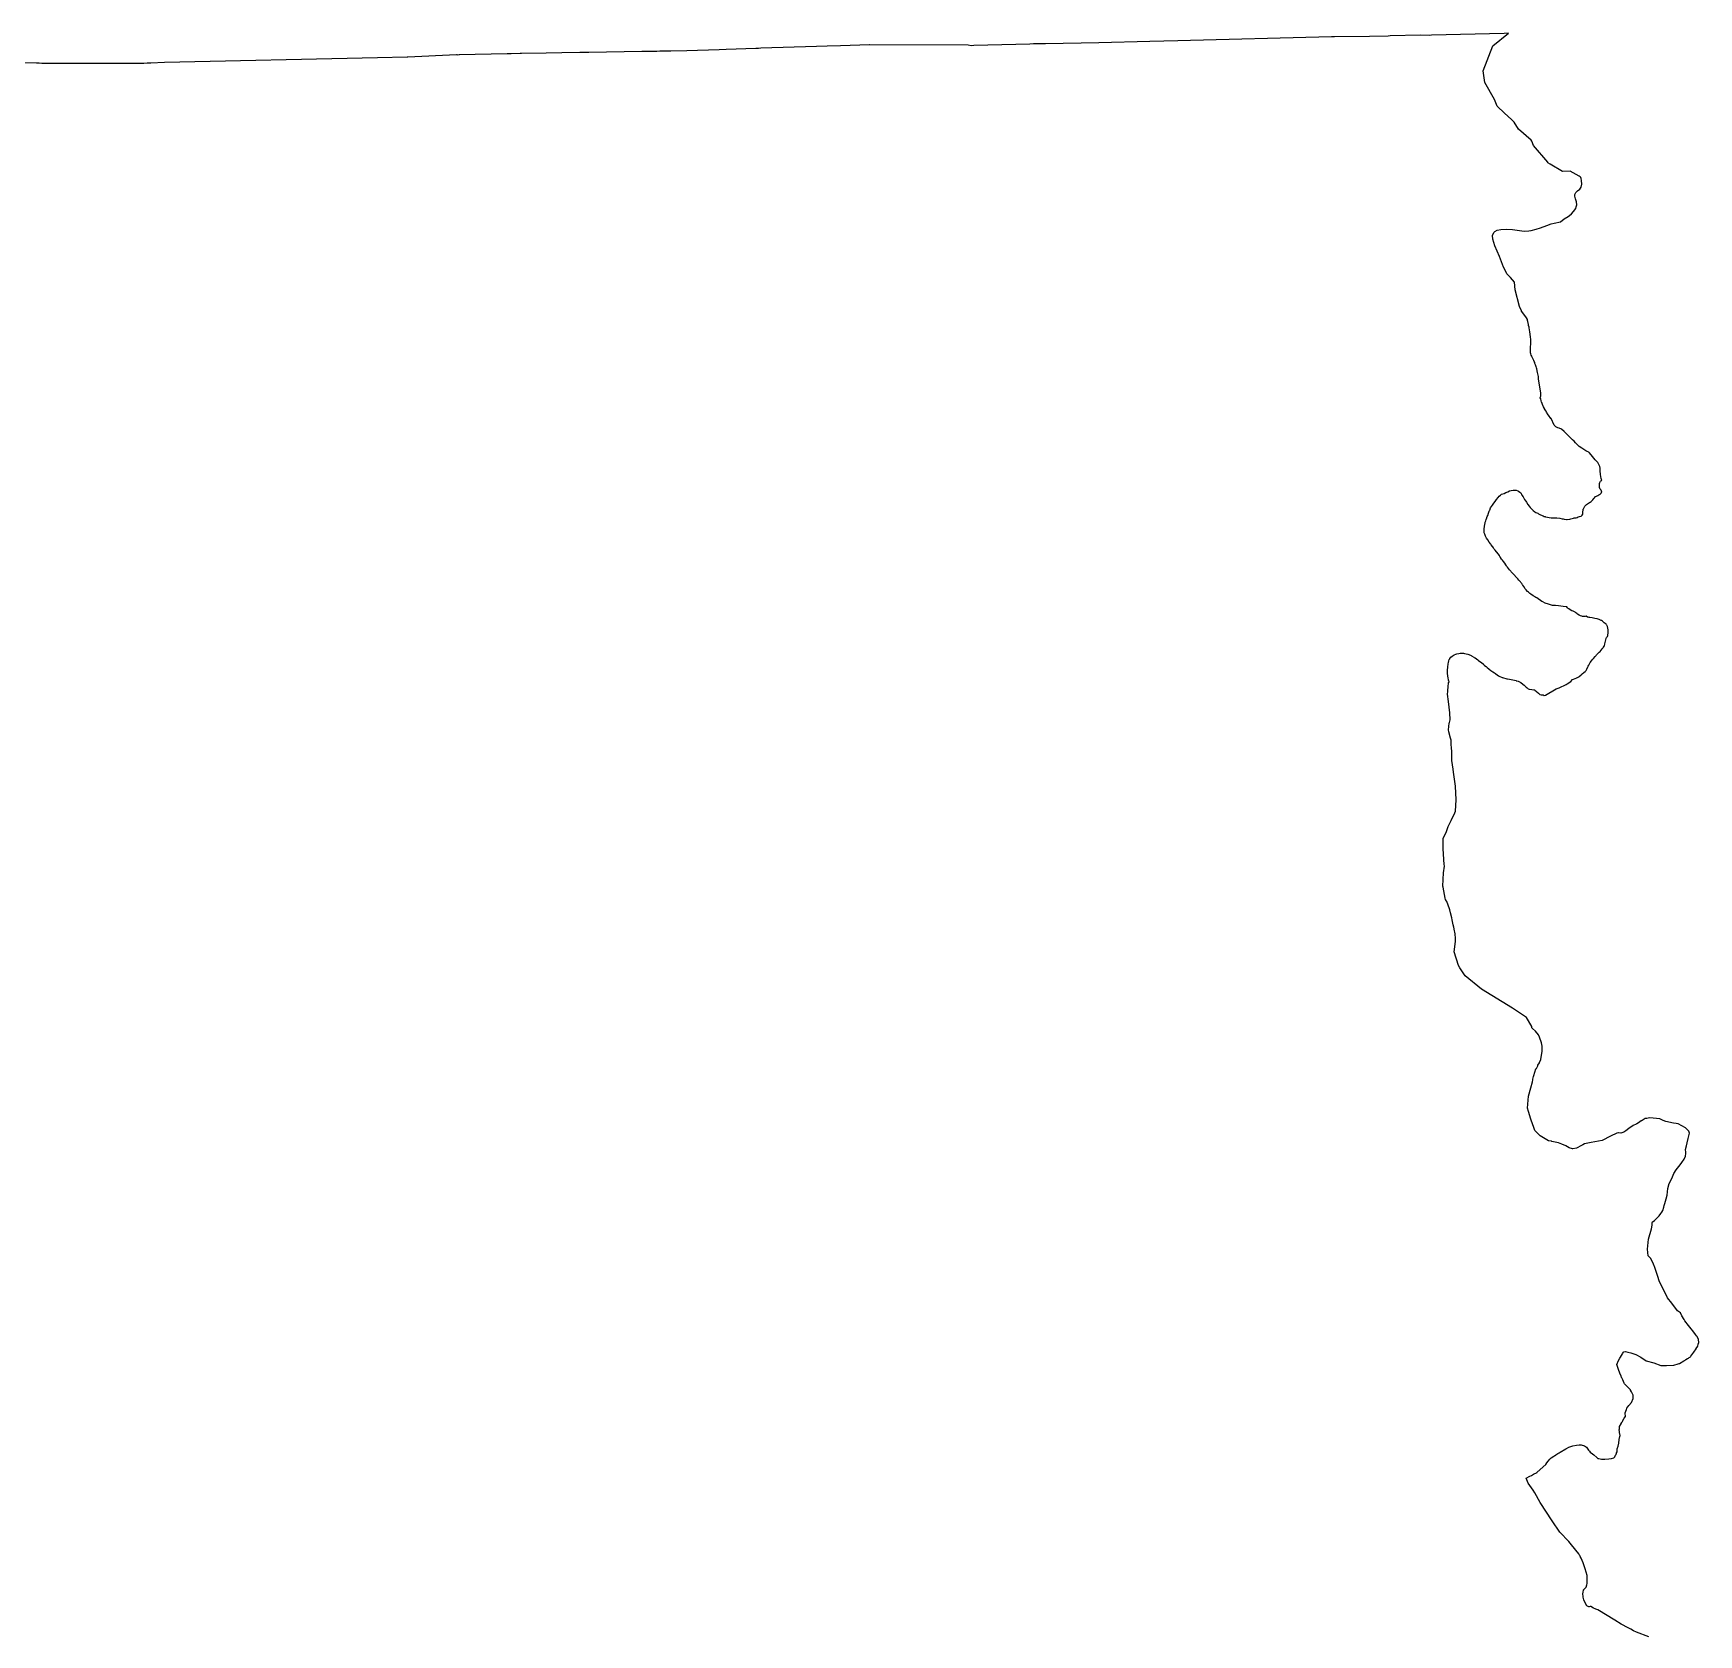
# Model space of a CAD drawing. Extents: x 6576311 to 6728256, y 2029764 to 2237541.
# Drawn here: x 6628770 to 6671158, y 2196778 to 2237541 of the extents above; entities that cross this region are included whole.
import ezdxf

# ---------------------------------------------------------------- set-up
doc = ezdxf.new("R2010")
doc.units = 21
doc.layers.add('COUNTY_BOUNDARY', color=40, linetype='Continuous')

msp = doc.modelspace()

# ---------------------------------------------------------------- linework, layer by layer
at = {"layer": 'COUNTY_BOUNDARY'}
msp.add_lwpolyline([(6669893, 2196723), (6669578, 2196840), (6669503, 2196880), (6669433, 2196917), (6669362, 2196955), (6669187, 2197048), (6669025, 2197146), (6668595, 2197407), (6668538, 2197428), (6668524, 2197434), (6668477, 2197457), (6668413, 2197496), (6668396, 2197492), (6668371, 2197484), (6668364, 2197483), (6668315, 2197511), (6668310, 2197511), (6668269, 2197587), (6668238, 2197665), (6668215, 2197734), (6668211, 2197833), (6668215, 2197854), (6668228, 2197920), (6668242, 2197932), (6668246, 2197935), (6668267, 2197958), (6668292, 2197987), (6668312, 2198048), (6668323, 2198082), (6668323, 2198090), (6668323, 2198116), (6668322, 2198125), (6668322, 2198155), (6668322, 2198184), (6668321, 2198281), (6668268, 2198456), (6668220, 2198607), (6668163, 2198725), (6668144, 2198766), (6668131, 2198792), (6668124, 2198806), (6668111, 2198832), (6667921, 2199063), (6667851, 2199147), (6667627, 2199389), (6667425, 2199672), (6667125, 2200141), (6666986, 2200386), (6666944, 2200461), (6666818, 2200637), (6666769, 2200761), (6666857, 2200809), (6666905, 2200834), (6666952, 2200860), (6667049, 2200910), (6667051, 2200912), (6667266, 2201111), (6667297, 2201153), (6667326, 2201194), (6667372, 2201245), (6667395, 2201269), (6667405, 2201281), (6667474, 2201323), (6667500, 2201341), (6667518, 2201351), (6667526, 2201356), (6667573, 2201386), (6667603, 2201405), (6667629, 2201422), (6667776, 2201511), (6667794, 2201520), (6667853, 2201550), (6667951, 2201583), (6668045, 2201601), (6668112, 2201614), (6668171, 2201612), (6668249, 2201582), (6668305, 2201548), (6668317, 2201529), (6668355, 2201473), (6668376, 2201448), (6668399, 2201428), (6668458, 2201384), (6668486, 2201360), (6668568, 2201286), (6668591, 2201267), (6668597, 2201265), (6668620, 2201261), (6668688, 2201250), (6668711, 2201246), (6668768, 2201249), (6668873, 2201256), (6668939, 2201266), (6668996, 2201276), (6669010, 2201291), (6669024, 2201307), (6669044, 2201347), (6669054, 2201368), (6669057, 2201375), (6669066, 2201397), (6669069, 2201404), (6669079, 2201429), (6669079, 2201511), (6669110, 2201579), (6669123, 2201650), (6669136, 2201744), (6669151, 2201819), (6669157, 2201852), (6669145, 2201926), (6669143, 2201948), (6669136, 2201996), (6669139, 2202015), (6669142, 2202037), (6669144, 2202058), (6669145, 2202069), (6669145, 2202074), (6669186, 2202149), (6669188, 2202154), (6669200, 2202176), (6669203, 2202180), (6669210, 2202194), (6669212, 2202200), (6669215, 2202202), (6669222, 2202210), (6669222, 2202216), (6669262, 2202286), (6669297, 2202333), (6669290, 2202417), (6669290, 2202424), (6669320, 2202511), (6669333, 2202545), (6669383, 2202612), (6669447, 2202686), (6669493, 2202794), (6669493, 2202874), (6669446, 2202958), (6669423, 2203006), (6669419, 2203015), (6669361, 2203068), (6669280, 2203156), (6669271, 2203166), (6669264, 2203181), (6669224, 2203267), (6669210, 2203296), (6669207, 2203301), (6669201, 2203316), (6669198, 2203321), (6669195, 2203328), (6669183, 2203357), (6669147, 2203439), (6669139, 2203464), (6669127, 2203502), (6669077, 2203659), (6669113, 2203760), (6669153, 2203814), (6669213, 2203913), (6669223, 2203932), (6669250, 2203980), (6669291, 2203989), (6669358, 2203970), (6669435, 2203954), (6669560, 2203914), (6669685, 2203840), (6669822, 2203750), (6670017, 2203698), (6670195, 2203630), (6670263, 2203629), (6670340, 2203628), (6670525, 2203636), (6670634, 2203670), (6670662, 2203680), (6670672, 2203685), (6670779, 2203746), (6670783, 2203749), (6670814, 2203769), (6670834, 2203781), (6670874, 2203807), (6670895, 2203819), (6670905, 2203825), (6670915, 2203831), (6670947, 2203851), (6670962, 2203870), (6671034, 2203969), (6671090, 2204052), (6671095, 2204060), (6671135, 2204123), (6671147, 2204172), (6671158, 2204215), (6671155, 2204288), (6671117, 2204366), (6671100, 2204387), (6671073, 2204419), (6671006, 2204516), (6670969, 2204562), (6670901, 2204647), (6670807, 2204768), (6670788, 2204797), (6670729, 2204892), (6670692, 2204969), (6670621, 2205025), (6670472, 2205221), (6670368, 2205356), (6670154, 2205786), (6670117, 2205899), (6670036, 2206153), (6670028, 2206170), (6670008, 2206212), (6669941, 2206351), (6669912, 2206381), (6669870, 2206425), (6669852, 2206590), (6669883, 2206846), (6669957, 2207107), (6669971, 2207200), (6669970, 2207261), (6669986, 2207285), (6669997, 2207293), (6670030, 2207320), (6670092, 2207383), (6670149, 2207444), (6670196, 2207498), (6670218, 2207530), (6670249, 2207576), (6670273, 2207660), (6670283, 2207699), (6670299, 2207754), (6670333, 2207869), (6670356, 2207970), (6670375, 2208132), (6670403, 2208264), (6670472, 2208388), (6670529, 2208516), (6670583, 2208607), (6670650, 2208694), (6670713, 2208775), (6670730, 2208799), (6670787, 2208886), (6670824, 2208956), (6670831, 2209030), (6670829, 2209064), (6670826, 2209127), (6670845, 2209221), (6670864, 2209300), (6670892, 2209409), (6670920, 2209544), (6670906, 2209597), (6670819, 2209684), (6670635, 2209780), (6670582, 2209789), (6670515, 2209800), (6670321, 2209840), (6670250, 2209869), (6670205, 2209894), (6670189, 2209903), (6670170, 2209912), (6670000, 2209930), (6669907, 2209931), (6669837, 2209920), (6669796, 2209915), (6669722, 2209867), (6669717, 2209865), (6669699, 2209858), (6669693, 2209856), (6669622, 2209803), (6669582, 2209783), (6669569, 2209776), (6669494, 2209738), (6669380, 2209667), (6669306, 2209603), (6669253, 2209569), (6669249, 2209568), (6669179, 2209548), (6669126, 2209551), (6669116, 2209550), (6669085, 2209548), (6669075, 2209548), (6668915, 2209468), (6668698, 2209359), (6668422, 2209307), (6668252, 2209275), (6668211, 2209251), (6668141, 2209211), (6668086, 2209182), (6668044, 2209160), (6667954, 2209145), (6667949, 2209146), (6667863, 2209167), (6667776, 2209219), (6667678, 2209260), (6667586, 2209299), (6667503, 2209316), (6667421, 2209334), (6667408, 2209337), (6667338, 2209352), (6667123, 2209475), (6666991, 2209615), (6666963, 2209689), (6666892, 2209878), (6666889, 2209900), (6666825, 2210093), (6666797, 2210177), (6666824, 2210483), (6666888, 2210700), (6666931, 2210850), (6666935, 2210900), (6666940, 2210922), (6666954, 2210988), (6666959, 2211013), (6666988, 2211098), (6667014, 2211178), (6667029, 2211193), (6667063, 2211258), (6667067, 2211271), (6667103, 2211338), (6667105, 2211348), (6667113, 2211361), (6667136, 2211423), (6667172, 2211634), (6667173, 2211757), (6667160, 2211841), (6667110, 2211990), (6667077, 2212045), (6667003, 2212137), (6666928, 2212212), (6666910, 2212228), (6666912, 2212240), (6666913, 2212263), (6666778, 2212491), (6666499, 2212674), (6666417, 2212728), (6665626, 2213208), (6665218, 2213551), (6665079, 2213754), (6665042, 2213808), (6664936, 2214157), (6664972, 2214419), (6664970, 2214454), (6664967, 2214531), (6664963, 2214582), (6664959, 2214613), (6664958, 2214625), (6664954, 2214646), (6664953, 2214659), (6664946, 2214697), (6664923, 2214786), (6664911, 2214849), (6664881, 2214975), (6664872, 2215026), (6664842, 2215153), (6664820, 2215231), (6664813, 2215252), (6664780, 2215351), (6664764, 2215401), (6664759, 2215413), (6664757, 2215425), (6664710, 2215488), (6664703, 2215524), (6664652, 2215802), (6664646, 2215830), (6664667, 2216170), (6664685, 2216344), (6664686, 2216351), (6664683, 2216381), (6664655, 2216785), (6664651, 2216969), (6664655, 2217021), (6664656, 2217045), (6664735, 2217220), (6664781, 2217347), (6664798, 2217382), (6664861, 2217504), (6664952, 2217699), (6664970, 2217737), (6664984, 2218032), (6664966, 2218381), (6664914, 2218735), (6664905, 2218808), (6664877, 2219027), (6664876, 2219178), (6664876, 2219185), (6664876, 2219250), (6664875, 2219276), (6664868, 2219340), (6664867, 2219366), (6664860, 2219417), (6664861, 2219430), (6664859, 2219456), (6664860, 2219472), (6664862, 2219500), (6664862, 2219509), (6664854, 2219545), (6664840, 2219599), (6664799, 2219760), (6664786, 2219814), (6664811, 2219981), (6664815, 2219994), (6664836, 2220064), (6664822, 2220241), (6664787, 2220536), (6664765, 2220718), (6664769, 2220783), (6664778, 2220927), (6664786, 2220978), (6664790, 2221009), (6664807, 2221036), (6664798, 2221063), (6664793, 2221067), (6664789, 2221089), (6664781, 2221125), (6664766, 2221247), (6664765, 2221309), (6664768, 2221329), (6664777, 2221406), (6664785, 2221491), (6664790, 2221528), (6664797, 2221564), (6664810, 2221598), (6664821, 2221621), (6664828, 2221631), (6664852, 2221659), (6664880, 2221684), (6664932, 2221718), (6664979, 2221737), (6665002, 2221746), (6665051, 2221756), (6665089, 2221760), (6665138, 2221764), (6665176, 2221762), (6665201, 2221757), (6665286, 2221738), (6665309, 2221729), (6665364, 2221703), (6665377, 2221696), (6665434, 2221661), (6665445, 2221654), (6665469, 2221640), (6665503, 2221619), (6665536, 2221595), (6665555, 2221580), (6665588, 2221553), (6665632, 2221522), (6665677, 2221483), (6665683, 2221478), (6665710, 2221452), (6665750, 2221419), (6665774, 2221400), (6665814, 2221366), (6665829, 2221353), (6665865, 2221325), (6665918, 2221287), (6665962, 2221258), (6665985, 2221246), (6666036, 2221205), (6666057, 2221190), (6666077, 2221178), (6666079, 2221176), (6666152, 2221146), (6666166, 2221141), (6666190, 2221133), (6666252, 2221116), (6666277, 2221112), (6666290, 2221107), (6666342, 2221103), (6666424, 2221083), (6666509, 2221063), (6666513, 2221062), (6666560, 2221047), (6666597, 2221029), (6666631, 2221013), (6666683, 2220973), (6666715, 2220945), (6666723, 2220939), (6666731, 2220929), (6666761, 2220903), (6666771, 2220895), (6666790, 2220878), (6666821, 2220854), (6666846, 2220845), (6666911, 2220840), (6666963, 2220832), (6666975, 2220827), (6666998, 2220814), (6667019, 2220798), (6667036, 2220779), (6667077, 2220741), (6667112, 2220709), (6667151, 2220702), (6667189, 2220699), (6667203, 2220699), (6667221, 2220681), (6667263, 2220696), (6667531, 2220851), (6667603, 2220878), (6667782, 2220967), (6667808, 2220983), (6667905, 2221044), (6667945, 2221091), (6668039, 2221130), (6668052, 2221132), (6668075, 2221143), (6668087, 2221148), (6668109, 2221161), (6668119, 2221169), (6668167, 2221212), (6668172, 2221217), (6668185, 2221231), (6668195, 2221239), (6668237, 2221269), (6668265, 2221296), (6668291, 2221325), (6668311, 2221358), (6668336, 2221417), (6668342, 2221428), (6668364, 2221460), (6668381, 2221495), (6668400, 2221529), (6668433, 2221568), (6668446, 2221590), (6668479, 2221631), (6668521, 2221680), (6668549, 2221707), (6668556, 2221717), (6668594, 2221752), (6668629, 2221791), (6668647, 2221808), (6668674, 2221836), (6668704, 2221877), (6668714, 2221886), (6668730, 2221905), (6668759, 2221947), (6668772, 2221996), (6668781, 2222033), (6668799, 2222133), (6668803, 2222145), (6668812, 2222160), (6668837, 2222184), (6668843, 2222211), (6668847, 2222231), (6668854, 2222269), (6668858, 2222354), (6668835, 2222442), (6668818, 2222475), (6668812, 2222485), (6668801, 2222504), (6668755, 2222534), (6668728, 2222560), (6668707, 2222577), (6668684, 2222590), (6668672, 2222595), (6668624, 2222616), (6668574, 2222633), (6668518, 2222645), (6668445, 2222661), (6668387, 2222670), (6668367, 2222673), (6668341, 2222678), (6668329, 2222683), (6668294, 2222702), (6668269, 2222695), (6668256, 2222693), (6668243, 2222693), (6668203, 2222698), (6668187, 2222703), (6668153, 2222714), (6668129, 2222725), (6668117, 2222729), (6668074, 2222759), (6668065, 2222767), (6668055, 2222776), (6668034, 2222791), (6668021, 2222796), (6668010, 2222803), (6668000, 2222811), (6667965, 2222830), (6667941, 2222838), (6667929, 2222844), (6667888, 2222868), (6667850, 2222891), (6667839, 2222899), (6667820, 2222917), (6667798, 2222946), (6667711, 2222954), (6667588, 2222967), (6667514, 2222976), (6667474, 2222977), (6667461, 2222979), (6667435, 2222980), (6667409, 2222982), (6667360, 2223000), (6667335, 2223010), (6667248, 2223038), (6667189, 2223066), (6667165, 2223078), (6667037, 2223169), (6667014, 2223182), (6666988, 2223200), (6666982, 2223205), (6666948, 2223224), (6666882, 2223266), (6666861, 2223282), (6666837, 2223305), (6666833, 2223313), (6666805, 2223336), (6666768, 2223375), (6666742, 2223404), (6666705, 2223458), (6666682, 2223490), (6666676, 2223501), (6666653, 2223533), (6666630, 2223565), (6666622, 2223575), (6666578, 2223623), (6666553, 2223653), (6666418, 2223796), (6666339, 2223884), (6666296, 2223949), (6666279, 2223970), (6666266, 2223989), (6666250, 2224013), (6666222, 2224057), (6666189, 2224097), (6666167, 2224129), (6666141, 2224159), (6666126, 2224181), (6666120, 2224192), (6666097, 2224224), (6666090, 2224236), (6666084, 2224247), (6666053, 2224289), (6665980, 2224381), (6665955, 2224411), (6665933, 2224443), (6665915, 2224467), (6665907, 2224478), (6665879, 2224517), (6665866, 2224539), (6665826, 2224590), (6665791, 2224645), (6665761, 2224687), (6665730, 2224743), (6665712, 2224790), (6665702, 2224828), (6665696, 2224879), (6665695, 2224905), (6665696, 2224930), (6665712, 2225046), (6665714, 2225058), (6665720, 2225070), (6665726, 2225095), (6665737, 2225132), (6665753, 2225168), (6665765, 2225205), (6665770, 2225216), (6665777, 2225241), (6665787, 2225265), (6665806, 2225327), (6665816, 2225351), (6665827, 2225374), (6665832, 2225394), (6665838, 2225406), (6665863, 2225466), (6665906, 2225532), (6665948, 2225582), (6665980, 2225623), (6666015, 2225677), (6666054, 2225729), (6666081, 2225757), (6666110, 2225784), (6666130, 2225801), (6666141, 2225807), (6666203, 2225830), (6666250, 2225853), (6666300, 2225870), (6666346, 2225895), (6666384, 2225904), (6666436, 2225912), (6666502, 2225911), (6666515, 2225909), (6666552, 2225897), (6666576, 2225885), (6666608, 2225861), (6666627, 2225843), (6666648, 2225811), (6666658, 2225787), (6666688, 2225744), (6666728, 2225678), (6666737, 2225668), (6666779, 2225603), (6666811, 2225547), (6666840, 2225504), (6666866, 2225474), (6666920, 2225418), (6666949, 2225392), (6666990, 2225360), (6667012, 2225346), (6667035, 2225334), (6667060, 2225325), (6667082, 2225311), (6667116, 2225292), (6667175, 2225264), (6667188, 2225262), (6667200, 2225255), (6667224, 2225244), (6667250, 2225240), (6667262, 2225236), (6667405, 2225209), (6667431, 2225206), (6667523, 2225209), (6667550, 2225208), (6667628, 2225196), (6667679, 2225181), (6667705, 2225178), (6667731, 2225172), (6667796, 2225164), (6667810, 2225164), (6667875, 2225171), (6667900, 2225179), (6667937, 2225194), (6667975, 2225202), (6667992, 2225204), (6668002, 2225204), (6668041, 2225210), (6668067, 2225217), (6668090, 2225229), (6668102, 2225233), (6668128, 2225239), (6668166, 2225251), (6668177, 2225258), (6668196, 2225276), (6668207, 2225300), (6668210, 2225312), (6668212, 2225364), (6668215, 2225402), (6668220, 2225428), (6668223, 2225440), (6668248, 2225485), (6668264, 2225506), (6668301, 2225544), (6668331, 2225568), (6668353, 2225583), (6668375, 2225597), (6668399, 2225607), (6668420, 2225623), (6668449, 2225649), (6668466, 2225668), (6668489, 2225700), (6668507, 2225719), (6668535, 2225747), (6668556, 2225762), (6668591, 2225779), (6668617, 2225795), (6668647, 2225814), (6668668, 2225829), (6668677, 2225838), (6668680, 2225842), (6668691, 2225861), (6668672, 2225909), (6668656, 2225930), (6668649, 2225941), (6668637, 2225977), (6668631, 2226015), (6668631, 2226053), (6668631, 2226067), (6668637, 2226092), (6668640, 2226097), (6668642, 2226103), (6668661, 2226138), (6668670, 2226148), (6668690, 2226165), (6668686, 2226185), (6668678, 2226212), (6668666, 2226257), (6668664, 2226265), (6668658, 2226306), (6668657, 2226347), (6668654, 2226360), (6668651, 2226401), (6668652, 2226415), (6668649, 2226469), (6668642, 2226510), (6668629, 2226545), (6668627, 2226549), (6668609, 2226586), (6668601, 2226600), (6668587, 2226620), (6668584, 2226624), (6668525, 2226683), (6668488, 2226725), (6668422, 2226814), (6668372, 2226870), (6668361, 2226875), (6668317, 2226899), (6668289, 2226913), (6668234, 2226948), (6668185, 2226978), (6668117, 2227022), (6668023, 2227117), (6667985, 2227156), (6667947, 2227192), (6667852, 2227286), (6667754, 2227387), (6667730, 2227408), (6667664, 2227461), (6667609, 2227486), (6667577, 2227500), (6667526, 2227524), (6667480, 2227570), (6667399, 2227734), (6667395, 2227740), (6667334, 2227824), (6667331, 2227829), (6667286, 2227899), (6667273, 2227922), (6667265, 2227932), (6667254, 2227955), (6667228, 2227999), (6667224, 2228011), (6667211, 2228034), (6667184, 2228092), (6667165, 2228139), (6667160, 2228151), (6667149, 2228188), (6667137, 2228238), (6667125, 2228260), (6667124, 2228270), (6667138, 2228306), (6667137, 2228375), (6667137, 2228385), (6667088, 2228698), (6667082, 2228737), (6667081, 2228765), (6667079, 2228807), (6667059, 2228911), (6667039, 2228998), (6667030, 2229023), (6667020, 2229060), (6667015, 2229072), (6667009, 2229084), (6667007, 2229092), (6667004, 2229101), (6666991, 2229137), (6666985, 2229162), (6666971, 2229184), (6666963, 2229209), (6666947, 2229244), (6666937, 2229267), (6666911, 2229312), (6666907, 2229324), (6666894, 2229346), (6666885, 2229383), (6666877, 2229407), (6666873, 2229457), (6666875, 2229519), (6666875, 2229544), (6666889, 2229645), (6666888, 2229748), (6666881, 2229812), (6666861, 2229945), (6666846, 2230040), (6666841, 2230065), (6666829, 2230102), (6666823, 2230127), (6666809, 2230203), (6666801, 2230227), (6666799, 2230235), (6666801, 2230258), (6666772, 2230299), (6666679, 2230425), (6666648, 2230467), (6666644, 2230473), (6666601, 2230583), (6666491, 2231011), (6666474, 2231203), (6666365, 2231321), (6666278, 2231420), (6666233, 2231510), (6666194, 2231589), (6666092, 2231858), (6665966, 2232132), (6665920, 2232303), (6665914, 2232391), (6665940, 2232473), (6665973, 2232495), (6666029, 2232532), (6666125, 2232548), (6666257, 2232553), (6666421, 2232545), (6666720, 2232503), (6666837, 2232512), (6666892, 2232524), (6667022, 2232552), (6667128, 2232590), (6667295, 2232651), (6667400, 2232688), (6667480, 2232712), (6667637, 2232742), (6667736, 2232821), (6667835, 2232877), (6667869, 2232905), (6667924, 2232949), (6667973, 2233001), (6668030, 2233083), (6668039, 2233120), (6668054, 2233176), (6668049, 2233252), (6668026, 2233329), (6668004, 2233393), (6668004, 2233437), (6668030, 2233488), (6668071, 2233532), (6668133, 2233576), (6668165, 2233627), (6668182, 2233698), (6668179, 2233795), (6668166, 2233842), (6668158, 2233874), (6668142, 2233889), (6668120, 2233907), (6667888, 2234029), (6667695, 2234020), (6667379, 2234214), (6667320, 2234248), (6667320, 2234260), (6666956, 2234681), (6666911, 2234794), (6666897, 2234820), (6666569, 2235103), (6666461, 2235276), (6666393, 2235345), (6666219, 2235509), (6666027, 2235690), (6665960, 2235859), (6665719, 2236291), (6665672, 2236582), (6665921, 2237219), (6666318, 2237541), (6666204, 2237538), (6664358, 2237495), (6664304, 2237489), (6664079, 2237495), (6663309, 2237473), (6663256, 2237471), (6662778, 2237456), (6661890, 2237455), (6661813, 2237454), (6657903, 2237349), (6657187, 2237333), (6655892, 2237298), (6654536, 2237277), (6654518, 2237277), (6654305, 2237271), (6654224, 2237272), (6654131, 2237263), (6652712, 2237231), (6652641, 2237226), (6652567, 2237242), (6650066, 2237248), (6650056, 2237246), (6649315, 2237225), (6648974, 2237216), (6648701, 2237206), (6647287, 2237162), (6647224, 2237158), (6647160, 2237157), (6646405, 2237131), (6646226, 2237123), (6645407, 2237096), (6644999, 2237089), (6644746, 2237085), (6644714, 2237084), (6644642, 2237081), (6644403, 2237079), (6644259, 2237076), (6642909, 2237056), (6642724, 2237052), (6642678, 2237052), (6642225, 2237044), (6641826, 2237039), (6641194, 2237024), (6641159, 2237025), (6640937, 2237019), (6640844, 2237016), (6640832, 2237015), (6639610, 2236991), (6639586, 2236988), (6639561, 2236990), (6639544, 2236993), (6638299, 2236937), (6638285, 2236936), (6637531, 2236916), (6632110, 2236801), (6631760, 2236779), (6631671, 2236779), (6631586, 2236775), (6631572, 2236776), (6628985, 2236772), (6628920, 2236777), (6628848, 2236782), (6627666, 2236796)], dxfattribs=at)

doc.saveas('drawing.dxf')
